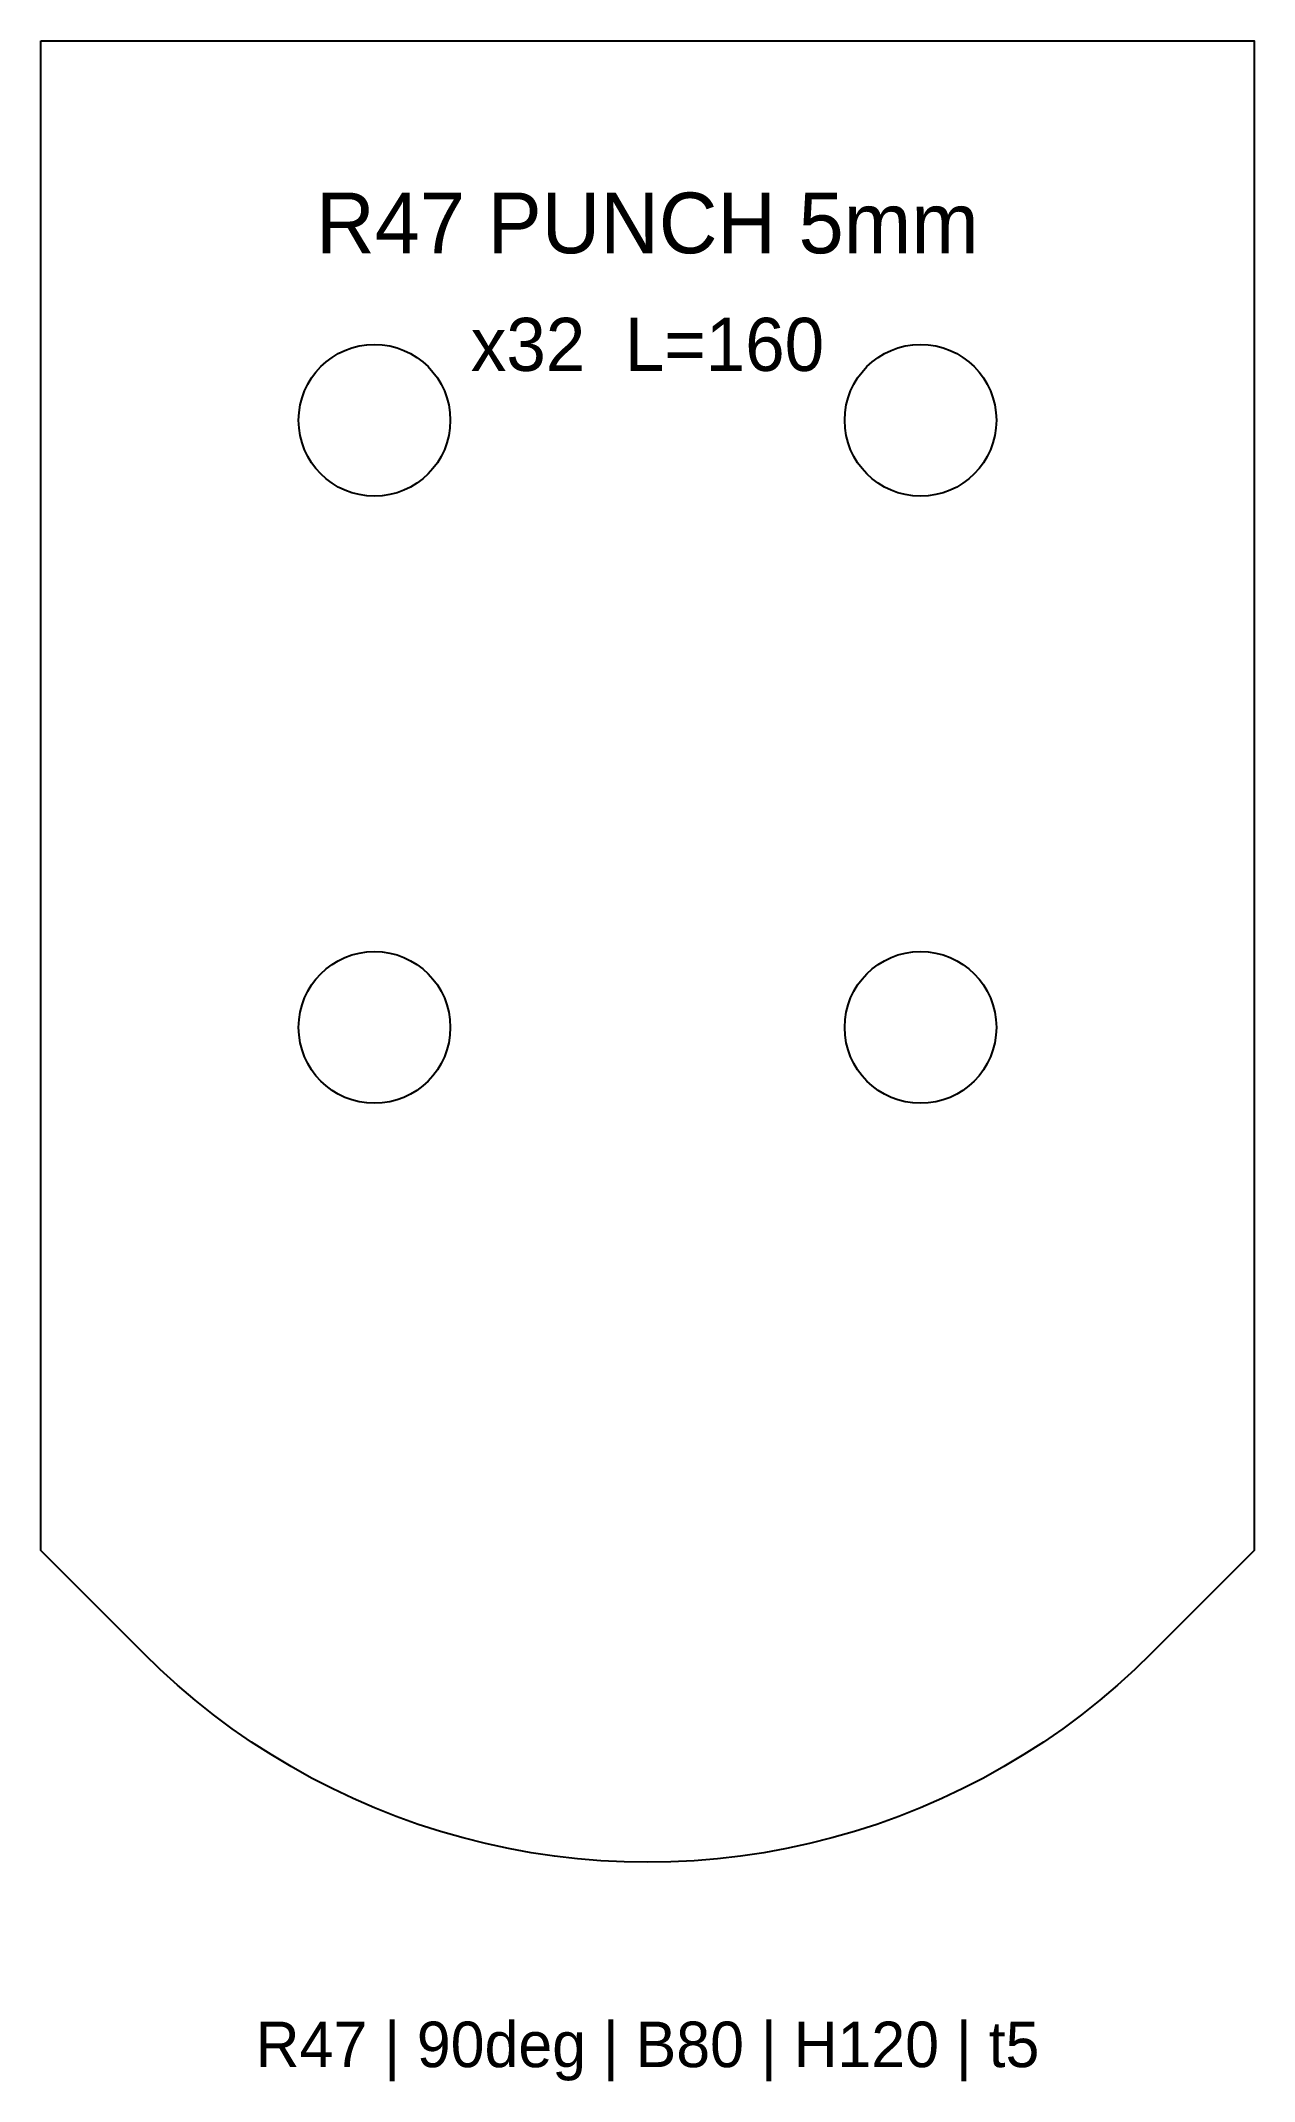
# Model space of a CAD drawing. Header units: millimetres. Extents: x -40 to 40, y -14 to 120.
import ezdxf
from ezdxf.enums import TextEntityAlignment as Align

# ---------------------------------------------------------------- set-up
doc = ezdxf.new("R2010")
doc.units = ezdxf.units.MM
for name, color, linetype in [('CUT', 1, 'Continuous'), ('ENGRAVE', 3, 'Continuous'), ('INFO', 7, 'Continuous')]:
    doc.layers.add(name, color=color, linetype=linetype)

msp = doc.modelspace()

# ---------------------------------------------------------------- linework, layer by layer
at = {"layer": 'CUT', "color": 1}
msp.add_lwpolyline([(-40, 120), (40, 120), (40, 20.53), (33.23, 13.77), (32.13, 12.7), (30.99, 11.66), (29.82, 10.67), (28.61, 9.71), (27.38, 8.8), (26.11, 7.92), (24.82, 7.09), (23.5, 6.3), (22.16, 5.55), (20.79, 4.85), (19.4, 4.19), (17.99, 3.58), (16.56, 3.01), (15.11, 2.49), (13.64, 2.02), (12.16, 1.6), (10.67, 1.23), (9.17, 0.9), (7.66, 0.63), (6.13, 0.4), (4.61, 0.23), (3.07, 0.1), (1.54, 0.03), (0, 0), (-1.54, 0.03), (-3.07, 0.1), (-4.61, 0.23), (-6.13, 0.4), (-7.66, 0.63), (-9.17, 0.9), (-10.67, 1.23), (-12.16, 1.6), (-13.64, 2.02), (-15.11, 2.49), (-16.56, 3.01), (-17.99, 3.58), (-19.4, 4.19), (-20.79, 4.85), (-22.16, 5.55), (-23.5, 6.3), (-24.82, 7.09), (-26.11, 7.92), (-27.38, 8.8), (-28.61, 9.71), (-29.82, 10.67), (-30.99, 11.66), (-32.13, 12.7), (-33.23, 13.77), (-40, 20.53)], close=True, dxfattribs=at)
for centre in [(-18, 95), (18, 95), (-18, 55), (18, 55)]:
    msp.add_circle(centre, 5, dxfattribs=at)

# ---------------------------------------------------------------- texts
at = {"layer": 'ENGRAVE', "color": 3}
for s, height, p in [('R47 PUNCH 5mm', 4, (0, 108)), ('x32  L=160', 3.5, (0, 100))]:
    msp.add_text(s, height=height, dxfattribs=at).set_placement(p, align=Align.MIDDLE_CENTER)
at = {"layer": 'INFO', "color": 7}
msp.add_text('R47 | 90deg | B80 | H120 | t5', height=3, dxfattribs=at).set_placement((0, -12), align=Align.MIDDLE_CENTER)

doc.saveas('drawing.dxf')
